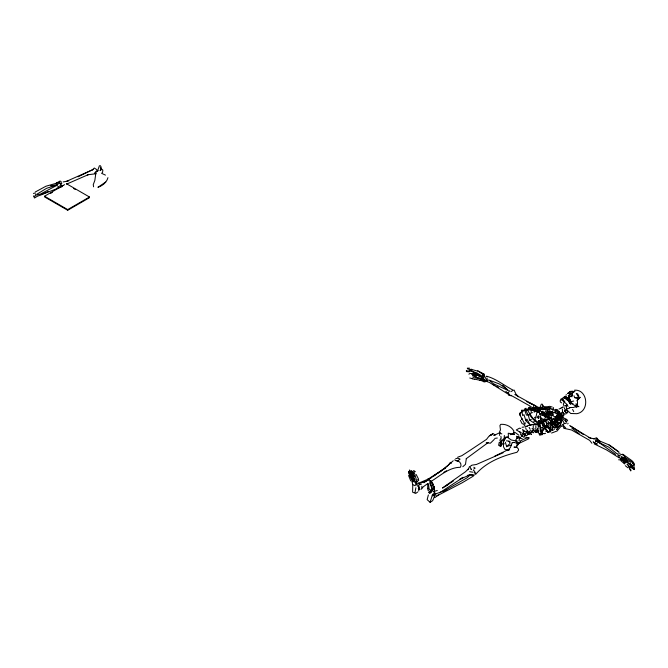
<?xml version="1.0" encoding="UTF-8"?>
<svg xmlns="http://www.w3.org/2000/svg" width="668" height="668" viewBox="0 0 668 668"><rect width="100%" height="100%" fill="white"/><g stroke="black" fill="none" stroke-linecap="round" stroke-linejoin="round"><path stroke-width="1" d="M483.448 377.888L483.448 377.345M427.737 483.983L427.712 487.832L429.056 488.584L428.413 483.657M540.512 419.27L540.537 416.298L540.086 416.932L542.04 422.042L540.88 422.243L547.276 431.294L545.814 431.645M413.434 472.184L413.409 474.981L414.444 476.66M538.592 423.545L539.168 423.236L540.178 425.833L539.034 426.209L538.625 420.857L539.368 420.414L542.04 422.042L538.625 420.857M525.349 422.852L524.931 424.247L520.013 415.22L520.038 413.058C525.357 407.906 532.872 410.077 539.059 412.039L539.594 413.317M412.749 484.96L412.624 492.216L415.688 493.427L417.767 491.949M484.425 379.299L482.78 379.741L482.822 377.829L478.822 376.318M421.834 487.924L421.875 486.237M432.998 489.277L433.048 487.556M431.603 482.931L431.628 482.221L432.321 482.263L432.814 484.968M432.705 488.884L433.824 486.312L434.492 486.421L434.45 493.477M562.247 424.481L563.266 424.756L564.143 423.019L561.22 417.951L560.652 418.226L561.746 420.882L560.886 422.961L560.903 422.452M95.883 172.82L94.839 180.435L93.253 184.627L93.587 186.806M483.365 381.344L483.473 379.482L484.784 379.349L484.684 381.219L479.841 380.334M504.34 435.478L504.173 438.266L501.351 441.122L499.915 445.172M427.904 480.192L427.996 478.764L428.823 479.49M433.741 487.607L433.824 486.312M535.035 408.774L534.225 412.29L533.799 408.307L536.905 406.987L543.142 409.86L538.884 407.288L545.773 409.709L541.255 407.113L540.328 407.797M431.035 482.304L430.401 485.628M571.917 396.842L572.084 395.231L570.597 396.65M35.529 196.008L35.738 194.004M466.297 458.64L465.504 464.335L462.832 466.723M556.928 415.872L557.029 415.028L560.644 420.322M538.6 418.193L538.892 415.755M431.553 491.464L431.47 492.099L428.213 490.713L427.603 488.35L431.052 490.312M537.089 411.906L535.627 418.51M499.38 435.411L500.232 432.764L499.572 431.695L500.457 429.967L499.923 425.566L500.766 424.339C506.077 423.904 511.329 426.443 513.951 431.161M526.818 431.628L527.052 430.117M550.683 421.909L549.639 422.744L552.837 426.66L552.269 430.234L553.079 430.367L549.973 429.9L546.674 425.032L546.416 425.599M418.502 483.665L418.611 483.014M433.307 485.36L433.507 484.216L432.864 483.816L431.971 486.889M595.689 440.646L595.931 439.26L597.25 438.701L600.607 441.915L597.234 440.028L609.608 445.139L618.835 451.777M414.995 492.625L415.88 487.707M501.843 440.179L500.666 446.541L498.595 445.264L499.313 442.124M429.749 483.999L430.526 480.576L431.06 481.094M521.75 434.818L521.432 436.471L522.46 435.995L523.787 433.357M97.912 169.906L99.382 165.781L100.375 165.697L101.202 167.192L100.601 169.764M433.774 490.103L434.492 486.421M545.739 408.975L547.777 407.605L549.714 408.039L553.087 410.144L553.605 407.555M518.084 444.821L518.543 442.834M518.994 440.847L519.896 436.872M564.168 397.744L565.22 396.675L568.059 398.738L570.405 403.973L570.931 401.702L568.744 397.034L570.931 401.702L570.221 402.562L573.069 403.647M542.625 407.396L543.026 405.701L542.299 404.157L541.33 404.182L540.262 406.712M634.157 469.587L634.341 468.844L630.859 465.846L630.408 467.074L634.157 469.587L631.845 466.957M428.372 494.921L427.153 499.647L430.067 502.303L432.588 500.75L434.392 496.883L433.924 494.545L432.046 496.132L430.067 502.303M431.136 490.404L431.637 488.609L430.902 484.918M432.138 495.765L432.472 494.637M471.391 469.078L471.199 469.688L469.938 466.514L471.332 465.629M521.591 419.554L521.992 418.343M433.089 494.32L433.382 493.46M564.811 397.894L565.22 396.675L567.324 397.886L570.405 403.973M568.318 395.698L570.864 393.46L572.468 393.101L571.365 396.291L568.318 395.698L570.113 396.734L572.292 395.514L572.468 393.101L574.981 391.131M536.905 430.81L536.521 431.895L537.381 432.639M556.402 416.824L556.603 416.256M536.346 411.638L537.949 407.163L536.379 407.388M512.03 443.101L510.419 447.485L508.381 449.706M525.749 409.993L527.82 409.851L528.096 409.108L524.706 409.459M107.94 177.663C106.746 182.464 102.429 185.804 97.904 187.324L105.703 182.022M550.023 418.21L550.39 417.275M549.789 423.362L552.436 424.764L553.655 427.411L555.935 427.169L557.07 424.305L556.077 424.906L554.924 419.387L554.064 419.796M501.317 439.936L500.09 442.984L501.05 443.443L500.666 446.541L502.353 443.828L504.423 443.811M532.964 430.192L532.304 431.762L533.206 432.881L534.45 431.436M100.484 169.856L100.901 168.87M564.56 411.187L565.136 409.835L564.301 407.756M537.281 411.989L539.059 412.039L539.619 413.818L541.94 413.35L542.266 412.599M531.152 432.288L531.995 430.376M619.111 454.925L618.752 455.743L619.587 457.797L621.232 458.665M419.078 488.108L419.671 486.78M535.11 409.835L532.513 408.223L529.265 407.246L528.705 408.49L531.002 408.657L533.999 410.578L535.11 409.835L539.786 411.279L539.569 410.736L540.863 410.035L535.845 407.438L536.905 406.987M517.583 444.637L516.372 447.31L513.968 447.134L516.965 447.284L518.343 448.921L518.619 450.04L516.965 452.286C501.526 456.177 486.154 462.139 475.633 474.405L474.831 472.735M567.758 423.98L568.076 423.287M499.806 440.421L500.549 438.809M559.559 423.495L560.402 421.742L557.555 425.691M468.969 467.592L469.32 466.849M564.811 401.134L563.299 404.107L564.043 406.136M561.746 420.882L559.959 425.224L556.494 429.683L560.794 424.522M533.465 422.594L535.193 419.329M524.589 435.185L525.532 433.432M503.488 441.965L505.876 437.573M552.845 412.999L553.263 412.248L550.198 411.396L552.002 411.571L553.897 413.175M529.265 407.246L527.528 410.202L533.223 418.911L538.817 422.66L538.174 423.696L532.864 419.028L529.19 414.394L530.225 413.609M550.966 426.334L552.269 424.147L550.774 422.126M556.11 417.65L555.609 418.494L557.471 423.838L558.406 423.069L556.11 417.65L545.313 411.112L549.605 414.987L541.222 411.697L543.994 411.847M538.041 416.03L537.189 417.433L538.784 418.51M576.05 403.639L576.843 407.037L577.511 405.969L577.503 401.735L576.96 400.75L580.216 397.293L577.185 400.04M416.757 482.964L415.053 485.694L412.54 484.425L412.315 482.221M528.438 433.073L527.47 434.592L530.475 430.384M419.27 484.667L418.293 486.204L417.35 486.062L416.114 482.947M467.951 469.821L468.852 468.418L465.479 471.742L442.542 487.882M505.258 436.972L503.238 441.515L503.547 446.892L505.058 449.581L509.651 449.898M432.196 489.385L431.269 490.78L432.513 490.112M525.858 420.665L526.902 419.095L530.501 425.424L525.858 420.665L523.971 414.653L522.693 415.621L521.625 410.286L523.687 410.144M595.238 442.375L596.173 441.022M509.467 394.312L507.897 393.277L509.692 390.68M459.901 459.033L457.622 461.254L455.033 460.352L454.958 459.592M577.845 398.462L578.747 397.243L576.259 393.427L577.686 393.886L578.847 396.191L578.279 397.903L576.384 398.378L574.655 397.61L573.971 395.757M542.767 431.027L544.002 429.365L542.266 427.378M542.616 429.474L543.193 428.706M554.048 426.309L554.707 425.424L547.067 416.515L548.862 415.872L552.394 421.132L551.325 421.892M516.698 446.007L517.942 444.395L516.339 442.993L513.684 442.383L512.089 442.75M551.417 413.333L552.202 412.331L549.447 411.012M536.229 430.493L535.268 431.703L535.536 432.355L536.905 430.843M557.688 427.027L558.473 426.034M517.082 437.097L517.984 436.546L520.405 437.882L517.024 438.308L515.796 439.836L515.98 441.531M421.333 489.21L423.37 486.713L427.562 483.707M561.362 425.85L557.17 430.96L551.568 433.048M531.369 432.538L533.264 430.434M570.906 396.533L572.084 395.231M411.722 481.803L412.173 481.311M552.01 427.57L552.837 426.66M521.625 410.286L522.877 411.087L519.729 413.926L520.013 415.22M510.853 391.665L513.308 390.237C504.265 385.762 496.474 378.756 486.429 376.167L486.997 376.919M494.337 439.327L490.412 443.193L487.047 442.909M534.149 418.168L535.185 417.124M507.613 450.65L508.882 449.38L494.879 456.044M539.844 421.942L539.176 422.61L542.767 422.092M566.957 404.9L565.946 405.902L566.89 405.668L564.919 405.768M552.194 419.83L553.697 418.36L555.651 420.848L554.741 421.775L551.776 421.733M560.034 417.767L560.46 417.358L561.22 417.951M77.997 176.828L92.468 169.781L94.28 168.035L96.718 169.605L97.186 171.192M619.67 455.71L621.14 454.349L623.828 455.267L625.44 457.864L625.924 460.686L622.117 456.854M453.238 460.761L444.086 468.786L423.879 482.722M96.543 171.25L94.405 173.204L96.117 173.73L87.333 174.807L88.251 174.674L66.566 184.134M553.906 429.566L555.008 428.564M552.979 419.162L554.315 417.951M415.187 479.758L413.592 481.077L417.183 484.333L416.632 482.012L418.744 480.209L417.692 479.424M544.938 417.867L546.048 416.932L543.059 414.31M482.405 375.249L483.924 374.005L477.695 370.757M567.75 393.627L569.704 392.024L573.653 391.924L573.111 391.239L570.472 391.364L567.7 393.36L570.514 393.769M438.392 494.788L435.043 497.518L434.233 497.134L434.935 494.195L446.75 489.853M556.995 426.902L557.813 426.226M557.655 417.817L558.799 417.108L559.759 418.402L557.655 417.817L558.365 417.241M533.982 408.874L535.636 407.806L533.39 406.996L532.212 407.931L535.636 407.806L540.312 411.012L539.569 410.736M418.093 483.381L428.155 479.123L442.066 470.047L448.353 465.187L450.374 462.348L451.451 463.241M563.024 416.03L563.909 415.362L562.489 412.047L560.753 413.325L563.024 416.03L561.446 414.995M430.701 491.372L428.747 492.642L431.645 490.83M544.988 428.497L546.282 427.537L543.284 423.737L540.88 422.243M431.085 491.949L432.48 490.947M466.256 458.682L488.158 442.575L486.212 442.834M517.149 444.178L520.547 441.865L518.234 443.836L516.431 442.116L517.842 442.241M509.308 441.089L508.615 441.548L510.127 441.84M428.731 479.29L431.261 477.62M433.799 475.95L436.329 474.272M438.024 473.161L441.406 470.932M430.952 481.478C440.187 475.875 448.921 467.308 460.327 467.308L460.978 465.796L460.761 463.751L459.718 462.047L456.645 460.494M445.055 486.479L453.514 480.893M442.634 488.091L448.671 484.116M439.452 492.909L462.131 478.063M473.762 469.028L475.115 468.151L473.829 467.249M468.878 374.163L470.138 373.354L480.609 376.167M560.586 399.339L564.017 397.443L568.076 400.416L570.622 403.864L567.483 399.698L563.458 397.376M506.444 437.515L507.413 436.905M556.761 413.058L558.966 414.962L559.876 417.442L560.978 416.748M36.949 194.196L46.61 188.301L57.089 184.969M463.124 477.294L459.801 479.323L470.03 474.806L474.606 474.998M565.086 410.486L566.689 409.526L566.289 406.762M545.714 425.641L546.9 424.94M522.267 434.041L523.821 433.131M538.901 424.748L551.108 417.642M66.341 183.642L89.487 197.01L89.487 197.678L67.693 210.261L44.539 196.893L44.539 196.225L61.105 186.664M62.85 185.654L64.596 184.644M50.643 193.369L52.388 192.367M44.539 196.225L67.693 209.593L89.487 197.01M557.663 415.721L558.899 415.003L554.482 412.29M517.074 444.312L529.031 438.634M442.742 491.748L467.174 477.729L470.314 474.806L473.345 475.332L473.428 476.059L462.056 482.855L436.338 496.224M443.861 472.301L446.533 470.815M99.891 170.632L101.06 169.989M442.066 470.047L445.531 468.151M545.773 429.891L547.793 432.346L550.799 431.52L550.173 431.854L549.146 428.589L550.616 427.779M35.245 192.017L45.867 186.255L59.703 182.306L56.162 183.182L60.095 180.995L61.164 181.663L61.264 183.057M537.022 424.973L551.643 417.041M429.39 493.543L430.735 492.809M492.583 434.041L488.876 436.329L486.521 439.369L469.913 450.441L461.797 455.71L457.68 457.204M57.331 185.119L40.456 194.062L36.548 195.123M547.593 423.312L548.804 422.669L547.894 420.94M96.125 171.751L98.338 170.599M541.439 427.804L542.892 427.077M511.287 445.072L506.503 446.591L510.001 443.627L509.692 441.832M630.859 465.846L632.32 465.763M552.837 428.956L551.376 429.658L549.931 424.514M567.174 408.716L569.804 408.123M57.181 187.224L59.97 185.904L63.443 185.445M526.033 408.231L524.672 408.874L527.82 409.851M570.029 394.212L572.468 393.101M66.691 181.245L93.395 169.396L92.468 169.781M40.898 194.764L48.296 191.491M503.138 452.754L476.401 464.477L471.775 465.204M537.623 409.935L539.159 409.259M575.682 407.104L576.952 406.561L569.27 402.512M520.071 441.014L526.409 438.15L529.106 437.699L525.741 437.448M492.383 434.501L489.636 435.67L493.093 433.499L495.122 435.043L493.861 435.528L499.372 432.856L501.852 433.924M58.417 183.917L60.07 183.232L61.606 185.963M520.038 413.058L520.831 412.74M534.049 424.714L535.561 424.096L529.582 420.013L528.279 415.045L525.783 410.428L525.023 411.271L526.509 415.17L528.279 415.045M564.619 423.712L566.715 422.861M62.575 186.456L37.333 196.292L34.494 198.012L33.609 195.924L34.627 196.116M60.529 184.176L61.84 183.675M523.328 431.779L524.889 431.177L528.062 434.208L526.559 435.845L523.211 432.705M532.471 412.59L531.093 413.108L531.336 408.975L529.933 409.309M549.973 429.9L550.816 429.582L546.674 425.032M418.56 483.832L428.038 480.292M565.896 395.038L566.614 394.771M543.719 433.457L541.965 434.083L542.466 430.167L541.239 430.902L540.178 425.833M542.65 405.768L544.854 407.121L549.739 406.344L552.261 407.079M593.643 438.809L596.699 437.765L597.351 439.335M484.976 380.434L487.389 381.47L485.36 377.704M550.908 415.989L552.461 415.479M553.655 427.411L556.753 427.487L555.935 427.169M561.045 407.764L563.141 407.088L562.648 407.229M540.713 433.515L539.569 433.866L540.963 434.851L539.711 435.21L537.932 431.303L539.076 430.952M559.007 408.966L561.137 408.323M529.582 420.013L531.319 419.487M514.427 434.492L512.306 433.415M433.691 491.539L437.29 490.471M550.065 409.835L546.708 410.236L542.525 408.198L543.727 408.023M535.369 424.464L537.364 423.896M561.679 426.134L563.266 425.683M96.267 171.793L97.077 171.567M544.094 433.749L545.564 433.332M419.638 484.667L421.383 484.2M570.931 401.702L573.678 401.034M564.126 428.363L565.687 427.988L563.75 425.842L563.132 426.518L564.126 428.363L571.524 429.983L589.694 440.387L591.881 443.243M540.996 422.485L543.401 421.909M33.4 193.436L35.112 193.052M467.391 475.391L470.03 474.806M545.664 408.666L546.708 408.465L547.685 409.943M455.735 458.615L457.872 458.198L459.86 459.192M564.193 396.541L565.47 396.291M63.151 181.93L68.821 180.853M483.916 381.971L486.028 381.57M50.601 185.846L57.648 184.618M564.744 397.343L566.33 397.059L568.602 400.591L568.727 399.898L566.33 397.059L564.251 397.318M532.889 424.823L537.381 424.055M526.977 425.817L531.67 425.007L531.277 424.456L534.233 424.723M487.932 380.192L488.976 380.025L493.502 383.783L508.423 390.613M512.966 442.583L514.46 442.35M494.712 438.417L497.301 438.033M574.655 397.61L578.747 397.243M522.059 427.228L524.146 427.052M545.364 408.257L543.927 408.373L546.708 408.465M510.152 434.609L514.034 434.317M537.139 411.496L535.085 411.571L534.35 410.294M538.174 423.696L540.688 423.621M547.793 432.346L548.77 432.321L544.236 427.153M547.326 411.187L552.202 412.331L549.263 411.713M527.394 426.401L525.365 426.451L523.294 423.838L522.167 423.813L520.372 420.356M569.303 407.513L573.804 407.447L575.198 406.578L576.952 406.561M469.412 371.817L466.548 371.567L466.339 370.907L471.558 370.957M467.291 368.16L469.688 368.202M574.463 390.204C587.715 388.985 590.186 411.379 576.843 413.684L570.748 413.492L567.04 410.127M547.184 419.145L545.43 419.061L544.604 420.114L546.199 420.222M618.643 459.793L620.739 459.901M506.444 440.872L508.498 440.997M558.531 411.738L559.508 411.805M472.919 377.57L481.845 378.831M509.96 395.264L511.546 395.423M548.311 409.334L549.655 409.509M482.939 375.441L483.44 375.499M512.59 433.849L508.248 433.24L508.457 437.356M550.198 411.396L551.359 411.563M433.582 494.963L435.344 495.222M415.888 481.436L416.89 481.586L413.642 470.472L415.379 471.725M469.629 471.691L473.078 472.218M483.473 379.482L477.536 378.439M544.854 407.121L550.591 408.115L547.777 407.605M544.144 420.448L542.491 420.155L541.973 420.665L540.379 419.587M517.316 441.097L511.396 440.045L506.736 436.805M520.789 428.438L519.453 428.196L516.272 429.95L521.508 432.973M484.684 381.219L474.965 379.224M543.744 421.09L544.57 421.241M538.333 428.714L537.573 428.564L537.932 431.303M478.923 375.608L472.777 373.153M472.192 378.806L474.647 379.324M588.399 437.498L594.62 438.976M545.739 419.947L546.474 420.122M594.854 443.427L597.301 444.036L594.879 443.485L593.627 442.174M469.779 377.988L472.326 378.639M476.777 375.6L471.499 373.938M508.415 395.055L512.356 396.107L531.194 406.703M530.86 409.709L533.999 410.578M418.277 488.842L420.047 489.368L419.78 488.984M477.637 374.13L472.61 371.742M476.359 376.61L472.677 376.009L472.485 374.456L476.843 377.787L478.797 377.787L482.78 379.741M412.607 474.196L411.538 471.024L412.173 471.224L413.901 476.092M467.483 368.803L471.458 370.08M618.451 452.812L620.096 453.338M551.292 424.188L552.845 424.698M595.906 441.206L598.762 442.492M546.29 427.153L548.812 428.029M559.25 420.013L556.16 418.903L558.832 420.281M546.766 412.607L550.465 413.976L551.117 413.676L547.777 411.906M489.652 380.284L499.388 383.983L507.789 389.828M517.308 436.855L522.293 438.751M563.274 397.635L566.497 398.879M543.142 412.649L545.806 413.676M555.726 412.323L555.041 412.047L555.4 412.907M547.092 413.534L551.735 415.671M415.279 481.394L416.632 482.012M105.46 175.116L101.603 173.313L102.563 172.402L102.847 170.123L100.309 167.777M593.201 441.782L594.537 443.076M621.691 457.38L623.778 458.365M624.154 456.778L631.886 461.905L634.266 464.561L633.573 462.415L631.828 460.611L622.676 454.115M473.821 372.418L482.296 377.061M529.106 402.721L536.504 406.319M594.211 443.911L606.519 449.915L619.136 457.822L618.651 457.254M526.392 401.435L535.736 406.019L514.819 394.504M596.708 440.913L615.57 454.39M597.994 442.107L608.74 447.117L617.007 453.806M548.862 415.872L545.121 413.935L543.218 413.642L541.222 411.697M559.876 417.442L561.262 418.16M545.171 413.058L546.7 413.876M526.918 433.039L529.649 434.501L527.436 430.367M505.801 391.314L507.897 393.277M493.143 384.534L494.888 385.494M496.641 386.463L498.386 387.423M409.91 470.33L409.359 470.03L413.475 481.762L412.816 481.561L410.428 475.424L409.734 471.282L409.985 471.758M533.39 406.996L534.884 407.831M548.328 418.786L550.733 421.024M73.463 188.426L75.242 189.453M513.617 432.964L514.318 433.373M478.564 374.422L480.217 375.408M630.584 462.348L627.269 460.361L625.899 458.624M569.604 425.574L590.804 438.367M547.66 417.909L543.41 413.626L545.84 415.095M509.1 394.73L489.268 382.372L487.398 381.762M542.85 414.895L546.048 416.932L539.619 413.818L541.03 415.579M625.782 462.648L620.99 459.534L621.582 457.939L626.751 462.398L631.652 465.462L629.949 463.525M483.632 375.9L485.018 376.819M570.731 426.084L583.314 434.484M561.629 402.879L560.302 401.994L560.21 400.541L561.73 399.698L566.898 404.399L568.009 406.445M541.94 413.35L543.326 414.269M559.007 415.563L561.354 417.141L562.214 415.513L560.652 413.383M526.342 431.453L529.357 433.574M555.534 410.97L560.494 414.502L564.176 418.277L567.332 419.98L567.7 420.99M532.054 428.555L535.753 431.211L536.195 432.213M609.049 445.063L617.541 451.234M518.844 435.194L515.395 432.672L513.375 432.037L514.084 432.747M571.942 428.255L579.139 433.732M534.918 428.572L538.007 430.969M557.797 418.46L560.485 420.556M543.41 413.626L548.787 417.817M520.389 434.467L523.971 437.356L525.29 435.62L522.844 432.998M625.306 465.68L627.895 467.792M566.347 421.625L563.266 419.095L560.302 414.836L557.655 412.624M626.968 464.243L630.408 467.074M433.732 491.89L435.937 493.886M540.086 416.932L543.184 419.562L544.303 418.786L547.501 424.013L548.503 423.545L549.146 428.589M471.157 369.112L472.092 369.905M554.123 420.589L557.964 423.863L558.573 422.769L556.302 420.523M473.27 470.147L474.564 471.249L475.24 473.353M624.522 463.868L620.973 460.795L621.733 459.308L625.106 462.724M538.884 407.288L540.896 409.025M524.614 431.244L522.576 429.474L523.395 431.72M551.977 413.467L553.446 414.761M552.461 422.669L555.024 424.923L555.985 426.677M564.961 411.271L566.998 413.158M466.339 370.907L467.107 371.625M627.845 461.104L621.49 457.029L621.624 458.373M555.626 424.397L552.419 421.241L556.394 425.391M557.964 415.63L559.993 418.043M632.011 462.782L634.375 465.153L633.665 463.609M502.779 385.177L507.154 389.603M565.019 414.461L562.615 411.972L562.581 412.866L562.372 409.033M428.672 479.415L429.883 480.676L431.085 485.836M518.527 396.8L515.88 393.961L514.084 390.062M555.609 416.607L557.972 419.162L556.553 417.617M539.652 426.944L538.107 425.24L538.366 427.395M631.085 470.272L628.354 466.473M561.162 414.235L557.279 409.676L554.674 411.062L554.774 409.509L556.235 409.367L560.494 414.502M623.67 462.239L624.981 463.784M535.41 409.467L536.563 410.82M626.634 460.887L628.262 462.857L631.761 464.945L633.489 468.235M620.998 456.762L621.841 457.789M555.342 416.865L557.112 419.137M414.511 478.555L411.764 474.906L410.82 470.873L414.561 476.81M563.926 400.967L562.398 398.888L564.26 401.693M540.454 430.476L541.047 431.286M566.606 399.322L567.449 400.508M552.027 408.632L553.087 410.144M627.695 464.502L629.289 466.874M411.538 471.024L413.008 473.195M540.387 428.589L542.583 434.626L541.147 434.701L539.986 427.988M409.968 474.405L411.872 477.453M557.029 415.028L559.809 419.562M630.776 470.94L629.331 468.452M529.114 427.395L530.183 429.232M551.517 418.084L552.369 419.562M572.593 409.451L573.737 411.613M411.388 474.146L414.861 480.751M552.361 414.711L552.787 415.521M416.131 474.43L418.585 479.156M412.047 480.434L409.542 475.466L408.574 471.399L409.342 474.013M409.734 471.282L410.703 473.303M411.73 475.424L414.202 480.551M519.829 431.637L520.547 433.382M408.557 475.482L410.762 480.885M543.702 425.825L544.938 428.981M537.147 428.071L538.617 431.804M552.194 420.907L553.087 423.312M546.098 425.466L546.983 427.979M564.969 410.544L566.088 413.826M525.607 427.67L526.2 429.449M546.023 422.084L546.624 423.863M566.689 409.526L567.742 412.715M505.317 442.249L506.728 446.817M484.292 375.666L484.768 377.211M482.705 376.894L483.181 378.439M633.13 463.433L634.6 468.594M544.111 423.061L544.645 424.998M483.924 374.005L484.3 375.508M569.704 392.024L570.171 394.036M542.257 423.863L542.692 425.908M516.69 436.212L517.024 438.308M500.866 436.237L501.2 438.417M560.936 422.752L560.669 420.706L560.886 422.961M617.833 453.706L618.05 455.718M430.526 480.576L430.718 483.999M558.916 414.243L559.058 416.273M576.676 404.265L576.843 407.037M418.51 486.246L418.786 491.005M535.803 425.625L535.87 427.854M565.988 418.961L566.072 421.892M487.097 378.222L487.147 380.15M533.239 425.917L533.248 428.455M67.693 209.593L67.693 210.261M529.482 431.369L528.922 432.313L531.461 434.576L529.482 431.369M484.016 375.182L482.622 376.585L477.119 372.969L469.696 370.489L472.952 369.821L478.497 371.358L484.016 375.182M577.511 405.969L575.457 405.301L578.914 406.703L577.511 405.969"/></g></svg>
